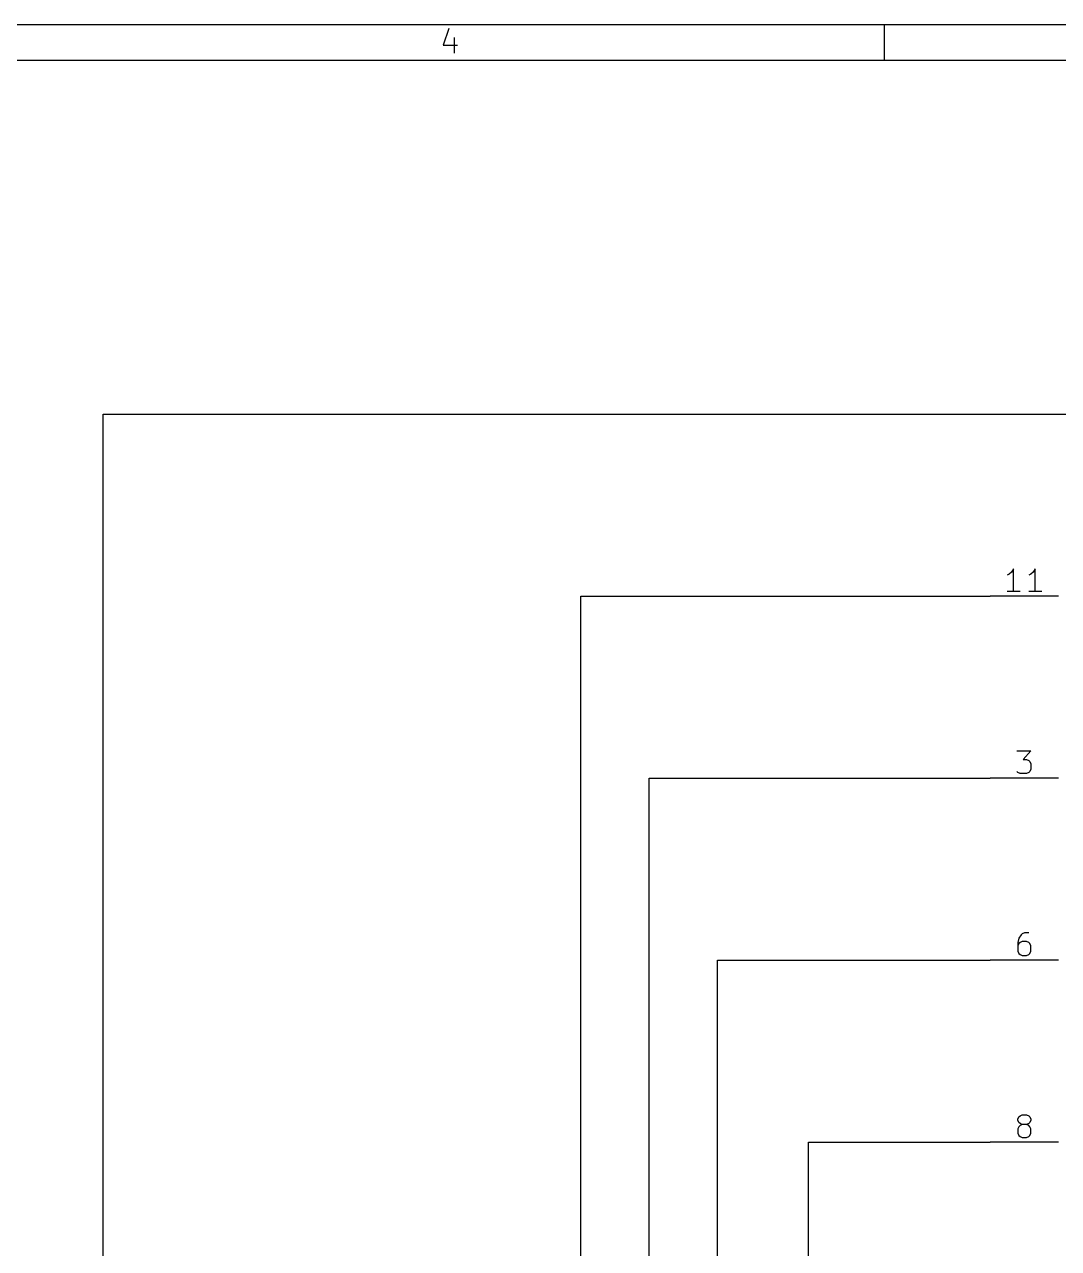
# Model space of a CAD drawing. Extents: x 0.4 to 11.3, y -7.9 to -0.4.
# Drawn here: x 6.377 to 8.65, y -3.084 to -0.394 of the extents above; entities that cross this region are included whole.
import ezdxf

# ---------------------------------------------------------------- set-up
doc = ezdxf.new("R2010")
doc.units = 0
doc.header["$MEASUREMENT"] = 0
for name, color, linetype in [('GREEN3', 91, 'CONTINUOUS'), ('RED2', 1, 'CONTINUOUS'), ('RED3', 11, 'CONTINUOUS')]:
    doc.layers.add(name, color=color, linetype=linetype)

msp = doc.modelspace()

# ---------------------------------------------------------------- linework, layer by layer
at = {"layer": 'GREEN3', "linetype": 'CONTINUOUS'}
for p, q in [((6.55, -3.2), (6.55, -1.25)), ((6.55, -1.25), (9.7, -1.25)), ((7.6, -4.45), (7.6, -1.65)), ((7.6, -1.65), (8.5, -1.65)), ((7.75, -4.55), (7.75, -2.05)), ((7.75, -2.05), (8.5, -2.05)), ((7.9, -4.65), (7.9, -2.45)), ((7.9, -2.45), (8.5, -2.45)), ((8.1, -4.75), (8.1, -2.85)), ((8.1, -2.85), (8.5, -2.85))]:
    msp.add_line(p, q, dxfattribs=at)
at = {"layer": 'RED2', "linetype": 'CONTINUOUS'}
for p, q in [((0.3937, -0.3937), (11.2993, -0.3937)), ((7.3093, -0.4028), (7.2971, -0.4394)), ((8.2677, -0.4724), (8.2677, -0.3937)), ((7.3215, -0.4223), (7.3215, -0.4564)), ((7.2971, -0.4394), (7.3288, -0.4394)), ((0.4724, -0.4724), (11.2206, -0.4724)), ((8.65, -1.65), (8.5, -1.65)), ((8.65, -1.65), (8.5, -1.65)), ((8.65, -2.05), (8.5, -2.05)), ((8.65, -2.05), (8.5, -2.05)), ((8.65, -2.45), (8.5, -2.45)), ((8.65, -2.45), (8.5, -2.45)), ((8.65, -2.85), (8.5, -2.85)), ((8.65, -2.85), (8.5, -2.85))]:
    msp.add_line(p, q, dxfattribs=at)
at = {"layer": 'RED3', "linetype": 'CONTINUOUS'}
for p, q in [((8.5417, -1.6018), (8.5369, -1.6042)), ((8.5417, -1.6018), (8.5369, -1.6042)), ((8.5464, -1.597), (8.5417, -1.6018)), ((8.5464, -1.597), (8.5417, -1.6018)), ((8.5512, -1.5899), (8.5464, -1.597)), ((8.5512, -1.5899), (8.5464, -1.597)), ((8.5512, -1.6399), (8.5512, -1.5899)), ((8.5512, -1.6399), (8.5512, -1.5899)), ((8.5893, -1.6018), (8.5845, -1.6042)), ((8.5893, -1.6018), (8.5845, -1.6042)), ((8.594, -1.597), (8.5893, -1.6018)), ((8.594, -1.597), (8.5893, -1.6018)), ((8.5988, -1.5899), (8.594, -1.597)), ((8.5988, -1.5899), (8.594, -1.597)), ((8.5988, -1.6399), (8.5988, -1.5899)), ((8.5988, -1.6399), (8.5988, -1.5899)), ((8.5655, -1.6399), (8.5369, -1.6399)), ((8.5655, -1.6399), (8.5369, -1.6399)), ((8.6131, -1.6399), (8.5845, -1.6399)), ((8.6131, -1.6399), (8.5845, -1.6399)), ((8.5583, -1.9899), (8.5893, -1.9899)), ((8.5583, -1.9899), (8.5893, -1.9899)), ((8.5893, -1.9899), (8.5726, -2.0089)), ((8.5893, -1.9899), (8.5726, -2.0089)), ((8.5726, -2.0089), (8.5798, -2.0089)), ((8.5726, -2.0089), (8.5798, -2.0089)), ((8.5798, -2.0089), (8.5845, -2.0113)), ((8.5798, -2.0089), (8.5845, -2.0113)), ((8.5845, -2.0113), (8.5869, -2.0137)), ((8.5845, -2.0113), (8.5869, -2.0137)), ((8.5869, -2.0137), (8.5893, -2.0184)), ((8.5869, -2.0137), (8.5893, -2.0184)), ((8.5607, -2.0375), (8.5583, -2.0351)), ((8.5607, -2.0375), (8.5583, -2.0351)), ((8.5655, -2.0399), (8.5607, -2.0375)), ((8.5655, -2.0399), (8.5607, -2.0375)), ((8.5798, -2.0399), (8.5655, -2.0399)), ((8.5798, -2.0399), (8.5655, -2.0399)), ((8.5845, -2.0375), (8.5798, -2.0399)), ((8.5845, -2.0375), (8.5798, -2.0399)), ((8.5869, -2.0351), (8.5845, -2.0375)), ((8.5869, -2.0351), (8.5845, -2.0375)), ((8.5893, -2.0304), (8.5869, -2.0351)), ((8.5893, -2.0304), (8.5869, -2.0351)), ((8.5893, -2.0184), (8.5893, -2.0304)), ((8.5893, -2.0184), (8.5893, -2.0304)), ((8.5702, -2.3923), (8.5679, -2.3946)), ((8.5702, -2.3923), (8.5679, -2.3946)), ((8.575, -2.3899), (8.5702, -2.3923)), ((8.575, -2.3899), (8.5702, -2.3923)), ((8.5845, -2.3899), (8.575, -2.3899)), ((8.5845, -2.3899), (8.575, -2.3899)), ((8.5631, -2.4018), (8.5607, -2.4113)), ((8.5631, -2.4018), (8.5607, -2.4113)), ((8.5607, -2.4113), (8.5607, -2.4304)), ((8.5607, -2.4113), (8.5607, -2.4304)), ((8.5631, -2.4137), (8.5607, -2.4184)), ((8.5631, -2.4137), (8.5607, -2.4184)), ((8.5679, -2.3946), (8.5631, -2.4018)), ((8.5679, -2.3946), (8.5631, -2.4018)), ((8.5655, -2.4113), (8.5631, -2.4137)), ((8.5655, -2.4113), (8.5631, -2.4137)), ((8.5702, -2.4089), (8.5655, -2.4113)), ((8.5702, -2.4089), (8.5655, -2.4113)), ((8.5798, -2.4089), (8.5702, -2.4089)), ((8.5798, -2.4089), (8.5702, -2.4089)), ((8.5845, -2.4113), (8.5798, -2.4089)), ((8.5845, -2.4113), (8.5798, -2.4089)), ((8.5869, -2.4137), (8.5845, -2.4113)), ((8.5869, -2.4137), (8.5845, -2.4113)), ((8.5893, -2.4184), (8.5869, -2.4137)), ((8.5893, -2.4184), (8.5869, -2.4137)), ((8.5893, -2.4304), (8.5893, -2.4184)), ((8.5893, -2.4304), (8.5893, -2.4184)), ((8.5607, -2.4304), (8.5631, -2.4351)), ((8.5607, -2.4304), (8.5631, -2.4351)), ((8.5631, -2.4351), (8.5655, -2.4375)), ((8.5631, -2.4351), (8.5655, -2.4375)), ((8.5655, -2.4375), (8.5702, -2.4399)), ((8.5655, -2.4375), (8.5702, -2.4399)), ((8.5702, -2.4399), (8.5798, -2.4399)), ((8.5702, -2.4399), (8.5798, -2.4399)), ((8.5798, -2.4399), (8.5845, -2.4375)), ((8.5798, -2.4399), (8.5845, -2.4375)), ((8.5845, -2.4375), (8.5869, -2.4351)), ((8.5845, -2.4375), (8.5869, -2.4351)), ((8.5869, -2.4351), (8.5893, -2.4304)), ((8.5869, -2.4351), (8.5893, -2.4304)), ((8.5607, -2.7994), (8.5631, -2.7946)), ((8.5607, -2.7994), (8.5631, -2.7946)), ((8.5631, -2.7946), (8.5655, -2.7923)), ((8.5631, -2.7946), (8.5655, -2.7923)), ((8.5655, -2.7923), (8.5702, -2.7899)), ((8.5655, -2.7923), (8.5702, -2.7899)), ((8.5702, -2.7899), (8.5798, -2.7899)), ((8.5702, -2.7899), (8.5798, -2.7899)), ((8.5798, -2.7899), (8.5845, -2.7923)), ((8.5798, -2.7899), (8.5845, -2.7923)), ((8.5845, -2.7923), (8.5869, -2.7946)), ((8.5845, -2.7923), (8.5869, -2.7946)), ((8.5869, -2.7946), (8.5893, -2.7994)), ((8.5869, -2.7946), (8.5893, -2.7994)), ((8.5607, -2.8018), (8.5607, -2.7994)), ((8.5607, -2.8018), (8.5607, -2.7994)), ((8.5631, -2.8065), (8.5607, -2.8018)), ((8.5631, -2.8065), (8.5607, -2.8018)), ((8.5631, -2.8161), (8.5607, -2.8208)), ((8.5631, -2.8161), (8.5607, -2.8208)), ((8.5607, -2.8208), (8.5607, -2.8304)), ((8.5607, -2.8208), (8.5607, -2.8304)), ((8.5655, -2.8089), (8.5631, -2.8065)), ((8.5655, -2.8089), (8.5631, -2.8065)), ((8.5655, -2.8137), (8.5631, -2.8161)), ((8.5655, -2.8137), (8.5631, -2.8161)), ((8.5702, -2.8113), (8.5655, -2.8089)), ((8.5702, -2.8113), (8.5655, -2.8089)), ((8.5702, -2.8113), (8.5655, -2.8137)), ((8.5702, -2.8113), (8.5655, -2.8137)), ((8.5798, -2.8113), (8.5702, -2.8113)), ((8.5798, -2.8113), (8.5702, -2.8113)), ((8.5845, -2.8089), (8.5798, -2.8113)), ((8.5845, -2.8089), (8.5798, -2.8113)), ((8.5845, -2.8137), (8.5798, -2.8113)), ((8.5845, -2.8137), (8.5798, -2.8113)), ((8.5869, -2.8065), (8.5845, -2.8089)), ((8.5869, -2.8065), (8.5845, -2.8089)), ((8.5869, -2.8161), (8.5845, -2.8137)), ((8.5869, -2.8161), (8.5845, -2.8137)), ((8.5893, -2.8018), (8.5869, -2.8065)), ((8.5893, -2.8018), (8.5869, -2.8065)), ((8.5893, -2.8208), (8.5869, -2.8161)), ((8.5893, -2.8208), (8.5869, -2.8161)), ((8.5893, -2.7994), (8.5893, -2.8018)), ((8.5893, -2.7994), (8.5893, -2.8018)), ((8.5893, -2.8304), (8.5893, -2.8208)), ((8.5893, -2.8304), (8.5893, -2.8208)), ((8.5607, -2.8304), (8.5631, -2.8351)), ((8.5607, -2.8304), (8.5631, -2.8351)), ((8.5631, -2.8351), (8.5655, -2.8375)), ((8.5631, -2.8351), (8.5655, -2.8375)), ((8.5655, -2.8375), (8.5702, -2.8399)), ((8.5655, -2.8375), (8.5702, -2.8399)), ((8.5702, -2.8399), (8.5798, -2.8399)), ((8.5702, -2.8399), (8.5798, -2.8399)), ((8.5798, -2.8399), (8.5845, -2.8375)), ((8.5798, -2.8399), (8.5845, -2.8375)), ((8.5845, -2.8375), (8.5869, -2.8351)), ((8.5845, -2.8375), (8.5869, -2.8351)), ((8.5869, -2.8351), (8.5893, -2.8304)), ((8.5869, -2.8351), (8.5893, -2.8304))]:
    msp.add_line(p, q, dxfattribs=at)

doc.saveas('drawing.dxf')
